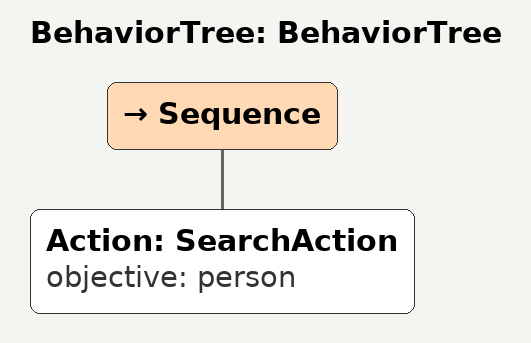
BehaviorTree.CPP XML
<?xml version="1.0"?>
<root main_tree_to_execute="BehaviorTree">
    <BehaviorTree ID="BehaviorTree">
        <Sequence>
            <Action ID="SearchAction" objective="person"/>
        </Sequence>
    </BehaviorTree>
</root>
